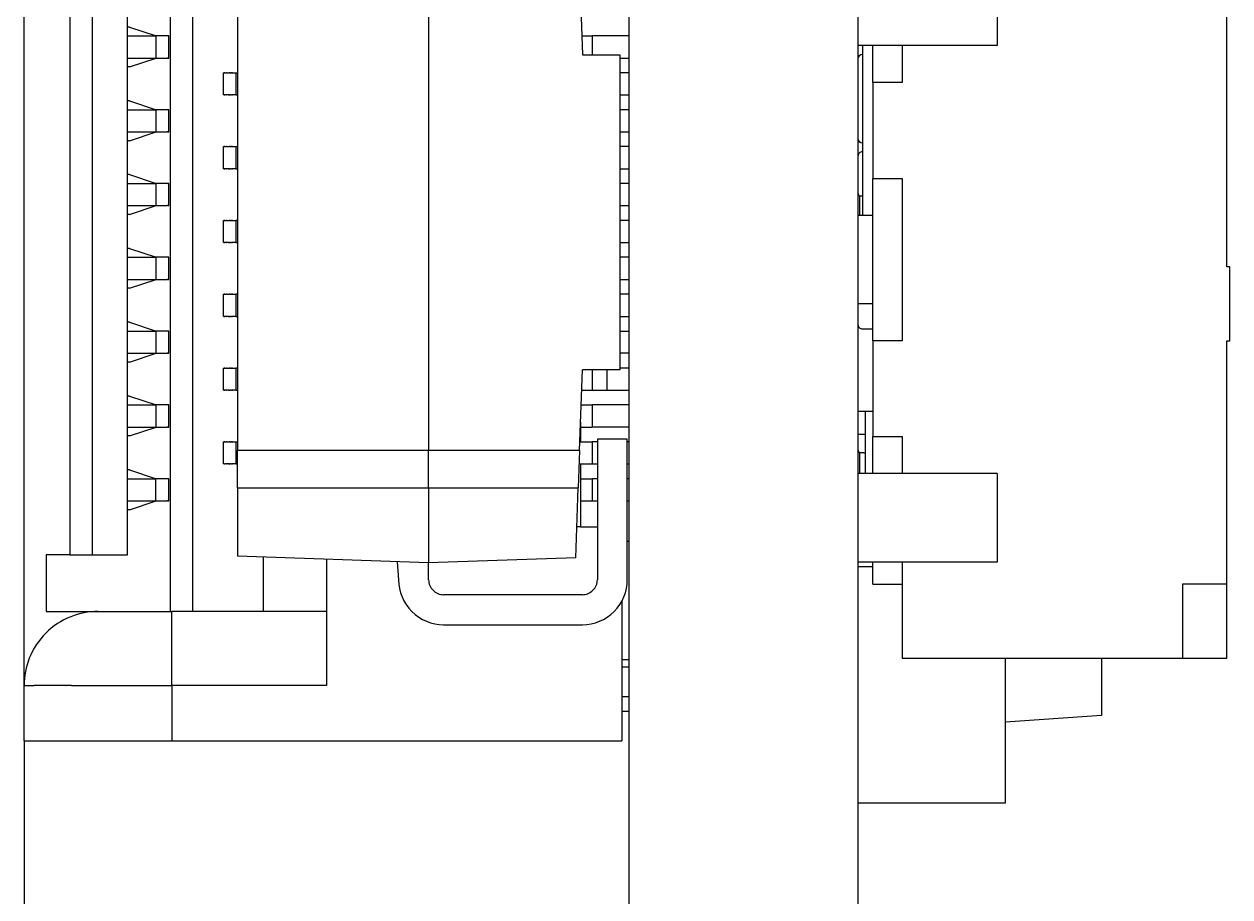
# Model space of a CAD drawing. Header units: millimetres. Extents: x -156 to 264, y -126 to 171.
# Drawn here: x -100.65 to -92.48, y 10.85 to 16.77 of the extents above; entities that cross this region are included whole.
import ezdxf

# ---------------------------------------------------------------- set-up
doc = ezdxf.new("R2010")
doc.units = ezdxf.units.MM
doc.header["$MEASUREMENT"] = 0
doc.layers.add('DIMENSION', color=7, linetype='Continuous', true_color=0xffffff)

msp = doc.modelspace()

# ---------------------------------------------------------------- linework, layer by layer
at = {"layer": 'DIMENSION'}
for points in [[(-95, 40.51), (-95, 5.11)], [(-96.55, 5.11), (-96.55, 29.4702)], [(-100.65, 12.285), (-100.65, 20.185)], [(-99.51, 19.685), (-99.51, 12.785)], [(-100.34, 19.455), (-100.34, 13.17)], [(-100.19, 19.455), (-100.19, 13.17)], [(-99.95, 13.17), (-99.95, 19.455)], [(-99.66, 19.455), (-99.66, 12.785)], [(-99.2044, 17.8197), (-99.2044, 13.8771)], [(-97.909, 17.8649), (-97.909, 13.8771)], [(-96.9121, 17.8301), (-96.8676, 16.5568)], [(-92.5, 15.12), (-92.5, 17.87)], [(-94.0564, 17.22), (-94.0564, 16.62)], [(-99.9355, 16.745), (-99.95, 16.745)], [(-99.95, 16.685), (-99.758, 16.685)], [(-99.9355, 16.745), (-99.7553, 16.685)], [(-99.758, 16.685), (-99.758, 16.535)], [(-99.6805, 16.685), (-99.758, 16.685)], [(-99.6805, 16.685), (-99.6802, 16.685)], [(-99.678, 16.685), (-99.6802, 16.685)], [(-99.678, 16.685), (-99.6778, 16.685)], [(-99.6773, 16.685), (-99.6778, 16.685)], [(-99.6773, 16.685), (-99.674, 16.685)], [(-99.6703, 16.685), (-99.674, 16.685)], [(-99.6703, 16.685), (-99.67, 16.685)], [(-99.67, 16.535), (-99.67, 16.685)], [(-96.8721, 16.685), (-96.8, 16.685)], [(-96.8, 16.685), (-96.8, 16.5568)], [(-96.5502, 16.685), (-96.8, 16.685)], [(-96.5502, 16.685), (-96.55, 16.685)], [(-94.8, 16.62), (-95, 16.62)], [(-94.97, 16.62), (-94.97, 15.47)], [(-94.9, 16.37), (-94.9, 16.62)], [(-94.25, 16.62), (-94.8, 16.62)], [(-94.7, 16.62), (-94.7, 16.37)], [(-94.0564, 16.62), (-94.25, 16.62)], [(-99.95, 16.535), (-99.758, 16.535)], [(-99.9355, 16.475), (-99.7553, 16.535)], [(-99.758, 16.535), (-99.6805, 16.535)], [(-99.6773, 16.535), (-99.6805, 16.535)], [(-99.6773, 16.535), (-99.6742, 16.535)], [(-99.674, 16.535), (-99.6742, 16.535)], [(-99.674, 16.535), (-99.6701, 16.535)], [(-96.8676, 16.5568), (-96.6136, 16.5568)], [(-96.6136, 16.5568), (-96.6136, 14.4232)], [(-96.6136, 16.535), (-96.5501, 16.535)], [(-94.9999, 16.53), (-94.9999, 15.99)], [(-99.9355, 16.475), (-99.95, 16.475)], [(-99.3, 16.285), (-99.3, 16.435)], [(-99.2995, 16.435), (-99.2999, 16.435)], [(-99.2995, 16.435), (-99.2994, 16.435)], [(-99.2991, 16.435), (-99.2994, 16.435)], [(-99.2991, 16.435), (-99.299, 16.435)], [(-99.2985, 16.435), (-99.299, 16.435)], [(-99.2985, 16.435), (-99.2967, 16.435)], [(-99.2956, 16.435), (-99.2967, 16.435)], [(-99.2956, 16.435), (-99.2929, 16.435)], [(-99.292, 16.435), (-99.2929, 16.435)], [(-99.292, 16.435), (-99.2914, 16.435)], [(-99.2905, 16.435), (-99.2914, 16.435)], [(-99.2905, 16.435), (-99.2896, 16.435)], [(-99.2889, 16.435), (-99.2896, 16.435)], [(-99.2889, 16.435), (-99.2877, 16.435)], [(-99.2871, 16.435), (-99.2877, 16.435)], [(-99.2871, 16.435), (-99.2857, 16.435)], [(-99.285, 16.435), (-99.2857, 16.435)], [(-99.285, 16.435), (-99.2831, 16.435)], [(-99.2826, 16.435), (-99.2831, 16.435)], [(-99.2826, 16.435), (-99.2809, 16.435)], [(-99.28, 16.435), (-99.2809, 16.435)], [(-99.28, 16.435), (-99.2786, 16.435)], [(-99.2772, 16.435), (-99.2786, 16.435)], [(-99.2772, 16.435), (-99.2761, 16.435)], [(-99.2743, 16.435), (-99.2761, 16.435)], [(-99.2743, 16.435), (-99.268, 16.435)], [(-99.2674, 16.435), (-99.268, 16.435)], [(-99.2674, 16.435), (-99.2646, 16.435)], [(-99.2643, 16.435), (-99.2646, 16.435)], [(-99.2643, 16.435), (-99.261, 16.435)], [(-99.2594, 16.435), (-99.261, 16.435)], [(-99.2594, 16.435), (-99.2577, 16.435)], [(-99.2562, 16.435), (-99.2577, 16.435)], [(-99.2562, 16.435), (-99.2542, 16.435)], [(-99.253, 16.435), (-99.2542, 16.435)], [(-99.253, 16.435), (-99.2507, 16.435)], [(-99.2497, 16.435), (-99.2507, 16.435)], [(-99.2497, 16.435), (-99.2463, 16.435)], [(-99.2456, 16.435), (-99.2463, 16.435)], [(-99.2456, 16.435), (-99.2428, 16.435)], [(-99.2415, 16.435), (-99.2428, 16.435)], [(-99.2415, 16.435), (-99.2393, 16.435)], [(-99.2373, 16.435), (-99.2393, 16.435)], [(-99.2373, 16.435), (-99.215, 16.435)], [(-99.215, 16.435), (-99.2044, 16.435)], [(-99.215, 16.435), (-99.215, 16.285)], [(-96.55, 16.435), (-96.6136, 16.435)], [(-94.9, 16.37), (-94.9, 15.72)], [(-94.7, 16.37), (-94.9, 16.37)], [(-99.2998, 16.285), (-99.3, 16.285)], [(-99.2999, 16.285), (-99.2991, 16.285)], [(-99.299, 16.285), (-99.2991, 16.285)], [(-99.299, 16.285), (-99.2985, 16.285)], [(-99.2968, 16.285), (-99.2985, 16.285)], [(-99.2968, 16.285), (-99.2947, 16.285)], [(-99.2929, 16.285), (-99.2947, 16.285)], [(-99.2929, 16.285), (-99.292, 16.285)], [(-99.2912, 16.285), (-99.292, 16.285)], [(-99.2912, 16.285), (-99.2905, 16.285)], [(-99.2893, 16.285), (-99.2905, 16.285)], [(-99.2893, 16.285), (-99.2889, 16.285)], [(-99.2872, 16.285), (-99.2889, 16.285)], [(-99.2872, 16.285), (-99.2871, 16.285)], [(-99.2851, 16.285), (-99.2871, 16.285)], [(-99.2851, 16.285), (-99.285, 16.285)], [(-99.2831, 16.285), (-99.285, 16.285)], [(-99.2831, 16.285), (-99.2826, 16.285)], [(-99.2809, 16.285), (-99.2826, 16.285)], [(-99.2809, 16.285), (-99.28, 16.285)], [(-99.2786, 16.285), (-99.28, 16.285)], [(-99.2786, 16.285), (-99.2772, 16.285)], [(-99.2646, 16.285), (-99.2772, 16.285)], [(-99.2646, 16.285), (-99.2624, 16.285)], [(-99.261, 16.285), (-99.2624, 16.285)], [(-99.261, 16.285), (-99.2594, 16.285)], [(-99.2574, 16.285), (-99.2594, 16.285)], [(-99.2574, 16.285), (-99.2562, 16.285)], [(-99.2536, 16.285), (-99.2562, 16.285)], [(-99.2536, 16.285), (-99.253, 16.285)], [(-99.2512, 16.285), (-99.253, 16.285)], [(-99.2512, 16.285), (-99.2475, 16.285)], [(-99.2463, 16.285), (-99.2475, 16.285)], [(-99.2463, 16.285), (-99.2456, 16.285)], [(-99.2428, 16.285), (-99.2456, 16.285)], [(-99.2428, 16.285), (-99.2415, 16.285)], [(-99.2393, 16.285), (-99.2415, 16.285)], [(-99.2393, 16.285), (-99.2373, 16.285)], [(-99.215, 16.285), (-99.2373, 16.285)], [(-99.215, 16.285), (-99.2044, 16.285)], [(-96.6136, 16.285), (-96.55, 16.285)], [(-99.9355, 16.245), (-99.95, 16.245)], [(-99.95, 16.185), (-99.758, 16.185)], [(-99.9355, 16.245), (-99.7553, 16.185)], [(-99.758, 16.185), (-99.758, 16.035)], [(-99.6805, 16.185), (-99.758, 16.185)], [(-99.6805, 16.185), (-99.6802, 16.185)], [(-99.678, 16.185), (-99.6802, 16.185)], [(-99.678, 16.185), (-99.6778, 16.185)], [(-99.6773, 16.185), (-99.6778, 16.185)], [(-99.6773, 16.185), (-99.674, 16.185)], [(-99.6703, 16.185), (-99.674, 16.185)], [(-99.6703, 16.185), (-99.67, 16.185)], [(-99.67, 16.035), (-99.67, 16.185)], [(-96.5502, 16.185), (-96.6136, 16.185)], [(-96.5502, 16.185), (-96.55, 16.185)], [(-99.95, 16.035), (-99.758, 16.035)], [(-99.9355, 15.975), (-99.7553, 16.035)], [(-99.758, 16.035), (-99.6805, 16.035)], [(-99.6773, 16.035), (-99.6805, 16.035)], [(-99.6773, 16.035), (-99.6742, 16.035)], [(-99.674, 16.035), (-99.6742, 16.035)], [(-99.674, 16.035), (-99.6701, 16.035)], [(-96.6136, 16.035), (-96.5501, 16.035)], [(-99.9355, 15.975), (-99.95, 15.975)], [(-99.3, 15.785), (-99.3, 15.935)], [(-99.2995, 15.935), (-99.2999, 15.935)], [(-99.2995, 15.935), (-99.2994, 15.935)], [(-99.2991, 15.935), (-99.2994, 15.935)], [(-99.2991, 15.935), (-99.299, 15.935)], [(-99.2985, 15.935), (-99.299, 15.935)], [(-99.2985, 15.935), (-99.2967, 15.935)], [(-99.2956, 15.935), (-99.2967, 15.935)], [(-99.2956, 15.935), (-99.2929, 15.935)], [(-99.292, 15.935), (-99.2929, 15.935)], [(-99.292, 15.935), (-99.2914, 15.935)], [(-99.2905, 15.935), (-99.2914, 15.935)], [(-99.2905, 15.935), (-99.2896, 15.935)], [(-99.2889, 15.935), (-99.2896, 15.935)], [(-99.2889, 15.935), (-99.2877, 15.935)], [(-99.2871, 15.935), (-99.2877, 15.935)], [(-99.2871, 15.935), (-99.2857, 15.935)], [(-99.285, 15.935), (-99.2857, 15.935)], [(-99.285, 15.935), (-99.2831, 15.935)], [(-99.2826, 15.935), (-99.2831, 15.935)], [(-99.2826, 15.935), (-99.2809, 15.935)], [(-99.28, 15.935), (-99.2809, 15.935)], [(-99.28, 15.935), (-99.2786, 15.935)], [(-99.2772, 15.935), (-99.2786, 15.935)], [(-99.2772, 15.935), (-99.2761, 15.935)], [(-99.2743, 15.935), (-99.2761, 15.935)], [(-99.2743, 15.935), (-99.268, 15.935)], [(-99.2674, 15.935), (-99.268, 15.935)], [(-99.2674, 15.935), (-99.2646, 15.935)], [(-99.2643, 15.935), (-99.2646, 15.935)], [(-99.2643, 15.935), (-99.261, 15.935)], [(-99.2594, 15.935), (-99.261, 15.935)], [(-99.2594, 15.935), (-99.2577, 15.935)], [(-99.2562, 15.935), (-99.2577, 15.935)], [(-99.2562, 15.935), (-99.2542, 15.935)], [(-99.253, 15.935), (-99.2542, 15.935)], [(-99.253, 15.935), (-99.2507, 15.935)], [(-99.2497, 15.935), (-99.2507, 15.935)], [(-99.2497, 15.935), (-99.2463, 15.935)], [(-99.2456, 15.935), (-99.2463, 15.935)], [(-99.2456, 15.935), (-99.2428, 15.935)], [(-99.2415, 15.935), (-99.2428, 15.935)], [(-99.2415, 15.935), (-99.2393, 15.935)], [(-99.2373, 15.935), (-99.2393, 15.935)], [(-99.2373, 15.935), (-99.215, 15.935)], [(-99.215, 15.935), (-99.2044, 15.935)], [(-99.215, 15.935), (-99.215, 15.785)], [(-96.55, 15.935), (-96.6136, 15.935)], [(-99.2998, 15.785), (-99.3, 15.785)], [(-99.2999, 15.785), (-99.2991, 15.785)], [(-99.299, 15.785), (-99.2991, 15.785)], [(-99.299, 15.785), (-99.2985, 15.785)], [(-99.2968, 15.785), (-99.2985, 15.785)], [(-99.2968, 15.785), (-99.2947, 15.785)], [(-99.2929, 15.785), (-99.2947, 15.785)], [(-99.2929, 15.785), (-99.292, 15.785)], [(-99.2912, 15.785), (-99.292, 15.785)], [(-99.2912, 15.785), (-99.2905, 15.785)], [(-99.2893, 15.785), (-99.2905, 15.785)], [(-99.2893, 15.785), (-99.2889, 15.785)], [(-99.2872, 15.785), (-99.2889, 15.785)], [(-99.2872, 15.785), (-99.2871, 15.785)], [(-99.2851, 15.785), (-99.2871, 15.785)], [(-99.2851, 15.785), (-99.285, 15.785)], [(-99.2831, 15.785), (-99.285, 15.785)], [(-99.2831, 15.785), (-99.2826, 15.785)], [(-99.2809, 15.785), (-99.2826, 15.785)], [(-99.2809, 15.785), (-99.28, 15.785)], [(-99.2786, 15.785), (-99.28, 15.785)], [(-99.2786, 15.785), (-99.2772, 15.785)], [(-99.2646, 15.785), (-99.2772, 15.785)], [(-99.2646, 15.785), (-99.2624, 15.785)], [(-99.261, 15.785), (-99.2624, 15.785)], [(-99.261, 15.785), (-99.2594, 15.785)], [(-99.2574, 15.785), (-99.2594, 15.785)], [(-99.2574, 15.785), (-99.2562, 15.785)], [(-99.2536, 15.785), (-99.2562, 15.785)], [(-99.2536, 15.785), (-99.253, 15.785)], [(-99.2512, 15.785), (-99.253, 15.785)], [(-99.2512, 15.785), (-99.2475, 15.785)], [(-99.2463, 15.785), (-99.2475, 15.785)], [(-99.2463, 15.785), (-99.2456, 15.785)], [(-99.2428, 15.785), (-99.2456, 15.785)], [(-99.2428, 15.785), (-99.2415, 15.785)], [(-99.2393, 15.785), (-99.2415, 15.785)], [(-99.2393, 15.785), (-99.2373, 15.785)], [(-99.215, 15.785), (-99.2373, 15.785)], [(-99.215, 15.785), (-99.2044, 15.785)], [(-96.6136, 15.785), (-96.55, 15.785)], [(-99.9355, 15.745), (-99.95, 15.745)], [(-99.9355, 15.745), (-99.7553, 15.685)], [(-94.9, 15.72), (-94.7, 15.72)], [(-94.9, 14.62), (-94.9, 15.72)], [(-94.7, 15.72), (-94.7, 14.62)], [(-99.95, 15.685), (-99.758, 15.685)], [(-99.758, 15.685), (-99.758, 15.535)], [(-99.6805, 15.685), (-99.758, 15.685)], [(-99.6805, 15.685), (-99.6802, 15.685)], [(-99.678, 15.685), (-99.6802, 15.685)], [(-99.678, 15.685), (-99.6778, 15.685)], [(-99.6773, 15.685), (-99.6778, 15.685)], [(-99.6773, 15.685), (-99.674, 15.685)], [(-99.6703, 15.685), (-99.674, 15.685)], [(-99.6703, 15.685), (-99.67, 15.685)], [(-99.67, 15.535), (-99.67, 15.685)], [(-96.5502, 15.685), (-96.6136, 15.685)], [(-96.5502, 15.685), (-96.55, 15.685)], [(-99.95, 15.535), (-99.758, 15.535)], [(-99.9355, 15.475), (-99.7553, 15.535)], [(-99.758, 15.535), (-99.6805, 15.535)], [(-99.6773, 15.535), (-99.6805, 15.535)], [(-99.6773, 15.535), (-99.6742, 15.535)], [(-99.674, 15.535), (-99.6742, 15.535)], [(-99.674, 15.535), (-99.6701, 15.535)], [(-96.6136, 15.535), (-96.5501, 15.535)], [(-94.9868, 15.6), (-94.99, 15.6)], [(-94.99, 15.6), (-94.99, 15.47)], [(-94.97, 15.6), (-94.9868, 15.6)], [(-99.9355, 15.475), (-99.95, 15.475)], [(-95, 15.47), (-94.9, 15.47)], [(-99.3, 15.285), (-99.3, 15.435)], [(-99.2995, 15.435), (-99.2999, 15.435)], [(-99.2995, 15.435), (-99.2994, 15.435)], [(-99.2991, 15.435), (-99.2994, 15.435)], [(-99.2991, 15.435), (-99.299, 15.435)], [(-99.2985, 15.435), (-99.299, 15.435)], [(-99.2985, 15.435), (-99.2967, 15.435)], [(-99.2956, 15.435), (-99.2967, 15.435)], [(-99.2956, 15.435), (-99.2929, 15.435)], [(-99.292, 15.435), (-99.2929, 15.435)], [(-99.292, 15.435), (-99.2914, 15.435)], [(-99.2905, 15.435), (-99.2914, 15.435)], [(-99.2905, 15.435), (-99.2896, 15.435)], [(-99.2889, 15.435), (-99.2896, 15.435)], [(-99.2889, 15.435), (-99.2877, 15.435)], [(-99.2871, 15.435), (-99.2877, 15.435)], [(-99.2871, 15.435), (-99.2857, 15.435)], [(-99.285, 15.435), (-99.2857, 15.435)], [(-99.285, 15.435), (-99.2831, 15.435)], [(-99.2826, 15.435), (-99.2831, 15.435)], [(-99.2826, 15.435), (-99.2809, 15.435)], [(-99.28, 15.435), (-99.2809, 15.435)], [(-99.28, 15.435), (-99.2786, 15.435)], [(-99.2772, 15.435), (-99.2786, 15.435)], [(-99.2772, 15.435), (-99.2761, 15.435)], [(-99.2743, 15.435), (-99.2761, 15.435)], [(-99.2743, 15.435), (-99.268, 15.435)], [(-99.2674, 15.435), (-99.268, 15.435)], [(-99.2674, 15.435), (-99.2646, 15.435)], [(-99.2643, 15.435), (-99.2646, 15.435)], [(-99.2643, 15.435), (-99.261, 15.435)], [(-99.2594, 15.435), (-99.261, 15.435)], [(-99.2594, 15.435), (-99.2577, 15.435)], [(-99.2562, 15.435), (-99.2577, 15.435)], [(-99.2562, 15.435), (-99.2542, 15.435)], [(-99.253, 15.435), (-99.2542, 15.435)], [(-99.253, 15.435), (-99.2507, 15.435)], [(-99.2497, 15.435), (-99.2507, 15.435)], [(-99.2497, 15.435), (-99.2463, 15.435)], [(-99.2456, 15.435), (-99.2463, 15.435)], [(-99.2456, 15.435), (-99.2428, 15.435)], [(-99.2415, 15.435), (-99.2428, 15.435)], [(-99.2415, 15.435), (-99.2393, 15.435)], [(-99.2373, 15.435), (-99.2393, 15.435)], [(-99.2373, 15.435), (-99.215, 15.435)], [(-99.2044, 15.435), (-99.215, 15.435)], [(-99.215, 15.435), (-99.215, 15.285)], [(-96.55, 15.435), (-96.6136, 15.435)], [(-99.2998, 15.285), (-99.3, 15.285)], [(-99.2999, 15.285), (-99.2991, 15.285)], [(-99.299, 15.285), (-99.2991, 15.285)], [(-99.299, 15.285), (-99.2985, 15.285)], [(-99.2968, 15.285), (-99.2985, 15.285)], [(-99.2968, 15.285), (-99.2947, 15.285)], [(-99.2929, 15.285), (-99.2947, 15.285)], [(-99.2929, 15.285), (-99.292, 15.285)], [(-99.2912, 15.285), (-99.292, 15.285)], [(-99.2912, 15.285), (-99.2905, 15.285)], [(-99.2893, 15.285), (-99.2905, 15.285)], [(-99.2893, 15.285), (-99.2889, 15.285)], [(-99.2872, 15.285), (-99.2889, 15.285)], [(-99.2872, 15.285), (-99.2871, 15.285)], [(-99.2851, 15.285), (-99.2871, 15.285)], [(-99.2851, 15.285), (-99.285, 15.285)], [(-99.2831, 15.285), (-99.285, 15.285)], [(-99.2831, 15.285), (-99.2826, 15.285)], [(-99.2809, 15.285), (-99.2826, 15.285)], [(-99.2809, 15.285), (-99.28, 15.285)], [(-99.2786, 15.285), (-99.28, 15.285)], [(-99.2786, 15.285), (-99.2772, 15.285)], [(-99.2646, 15.285), (-99.2772, 15.285)], [(-99.2646, 15.285), (-99.2624, 15.285)], [(-99.261, 15.285), (-99.2624, 15.285)], [(-99.261, 15.285), (-99.2594, 15.285)], [(-99.2574, 15.285), (-99.2594, 15.285)], [(-99.2574, 15.285), (-99.2562, 15.285)], [(-99.2536, 15.285), (-99.2562, 15.285)], [(-99.2536, 15.285), (-99.253, 15.285)], [(-99.2512, 15.285), (-99.253, 15.285)], [(-99.2512, 15.285), (-99.2475, 15.285)], [(-99.2463, 15.285), (-99.2475, 15.285)], [(-99.2463, 15.285), (-99.2456, 15.285)], [(-99.2428, 15.285), (-99.2456, 15.285)], [(-99.2428, 15.285), (-99.2415, 15.285)], [(-99.2393, 15.285), (-99.2415, 15.285)], [(-99.2393, 15.285), (-99.2373, 15.285)], [(-99.215, 15.285), (-99.2373, 15.285)], [(-99.215, 15.285), (-99.2044, 15.285)], [(-96.6136, 15.285), (-96.55, 15.285)], [(-99.9355, 15.245), (-99.95, 15.245)], [(-99.9355, 15.245), (-99.7553, 15.185)], [(-99.95, 15.185), (-99.758, 15.185)], [(-99.758, 15.185), (-99.758, 15.035)], [(-99.6805, 15.185), (-99.758, 15.185)], [(-99.6805, 15.185), (-99.6802, 15.185)], [(-99.678, 15.185), (-99.6802, 15.185)], [(-99.678, 15.185), (-99.6778, 15.185)], [(-99.6773, 15.185), (-99.6778, 15.185)], [(-99.6773, 15.185), (-99.674, 15.185)], [(-99.6703, 15.185), (-99.674, 15.185)], [(-99.6703, 15.185), (-99.67, 15.185)], [(-99.67, 15.035), (-99.67, 15.185)], [(-96.5502, 15.185), (-96.6136, 15.185)], [(-96.5502, 15.185), (-96.55, 15.185)], [(-92.48, 15.12), (-92.5, 15.12)], [(-92.48, 14.62), (-92.48, 15.12)], [(-99.95, 15.035), (-99.758, 15.035)], [(-99.9355, 14.975), (-99.7553, 15.035)], [(-99.758, 15.035), (-99.6805, 15.035)], [(-99.6773, 15.035), (-99.6805, 15.035)], [(-99.6773, 15.035), (-99.6742, 15.035)], [(-99.674, 15.035), (-99.6742, 15.035)], [(-99.674, 15.035), (-99.6701, 15.035)], [(-96.6136, 15.035), (-96.5501, 15.035)], [(-99.9355, 14.975), (-99.95, 14.975)], [(-99.3, 14.785), (-99.3, 14.935)], [(-99.2995, 14.935), (-99.2999, 14.935)], [(-99.2995, 14.935), (-99.2994, 14.935)], [(-99.2991, 14.935), (-99.2994, 14.935)], [(-99.2991, 14.935), (-99.299, 14.935)], [(-99.2985, 14.935), (-99.299, 14.935)], [(-99.2985, 14.935), (-99.2967, 14.935)], [(-99.2956, 14.935), (-99.2967, 14.935)], [(-99.2956, 14.935), (-99.2929, 14.935)], [(-99.292, 14.935), (-99.2929, 14.935)], [(-99.292, 14.935), (-99.2914, 14.935)], [(-99.2905, 14.935), (-99.2914, 14.935)], [(-99.2905, 14.935), (-99.2896, 14.935)], [(-99.2889, 14.935), (-99.2896, 14.935)], [(-99.2889, 14.935), (-99.2877, 14.935)], [(-99.2871, 14.935), (-99.2877, 14.935)], [(-99.2871, 14.935), (-99.2857, 14.935)], [(-99.285, 14.935), (-99.2857, 14.935)], [(-99.285, 14.935), (-99.2831, 14.935)], [(-99.2826, 14.935), (-99.2831, 14.935)], [(-99.2826, 14.935), (-99.2809, 14.935)], [(-99.28, 14.935), (-99.2809, 14.935)], [(-99.28, 14.935), (-99.2786, 14.935)], [(-99.2772, 14.935), (-99.2786, 14.935)], [(-99.2772, 14.935), (-99.2761, 14.935)], [(-99.2743, 14.935), (-99.2761, 14.935)], [(-99.2743, 14.935), (-99.268, 14.935)], [(-99.2674, 14.935), (-99.268, 14.935)], [(-99.2674, 14.935), (-99.2646, 14.935)], [(-99.2643, 14.935), (-99.2646, 14.935)], [(-99.2643, 14.935), (-99.261, 14.935)], [(-99.2594, 14.935), (-99.261, 14.935)], [(-99.2594, 14.935), (-99.2577, 14.935)], [(-99.2562, 14.935), (-99.2577, 14.935)], [(-99.2562, 14.935), (-99.2542, 14.935)], [(-99.253, 14.935), (-99.2542, 14.935)], [(-99.253, 14.935), (-99.2507, 14.935)], [(-99.2497, 14.935), (-99.2507, 14.935)], [(-99.2497, 14.935), (-99.2463, 14.935)], [(-99.2456, 14.935), (-99.2463, 14.935)], [(-99.2456, 14.935), (-99.2428, 14.935)], [(-99.2415, 14.935), (-99.2428, 14.935)], [(-99.2415, 14.935), (-99.2393, 14.935)], [(-99.2373, 14.935), (-99.2393, 14.935)], [(-99.2373, 14.935), (-99.215, 14.935)], [(-99.2044, 14.935), (-99.215, 14.935)], [(-99.215, 14.935), (-99.215, 14.785)], [(-96.55, 14.935), (-96.6136, 14.935)], [(-94.9, 14.87), (-95, 14.87)], [(-99.9355, 14.745), (-99.95, 14.745)], [(-99.9355, 14.745), (-99.7553, 14.685)], [(-99.2998, 14.785), (-99.3, 14.785)], [(-99.2999, 14.785), (-99.2991, 14.785)], [(-99.299, 14.785), (-99.2991, 14.785)], [(-99.299, 14.785), (-99.2985, 14.785)], [(-99.2968, 14.785), (-99.2985, 14.785)], [(-99.2968, 14.785), (-99.2947, 14.785)], [(-99.2929, 14.785), (-99.2947, 14.785)], [(-99.2929, 14.785), (-99.292, 14.785)], [(-99.2912, 14.785), (-99.292, 14.785)], [(-99.2912, 14.785), (-99.2905, 14.785)], [(-99.2893, 14.785), (-99.2905, 14.785)], [(-99.2893, 14.785), (-99.2889, 14.785)], [(-99.2872, 14.785), (-99.2889, 14.785)], [(-99.2872, 14.785), (-99.2871, 14.785)], [(-99.2851, 14.785), (-99.2871, 14.785)], [(-99.2851, 14.785), (-99.285, 14.785)], [(-99.2831, 14.785), (-99.285, 14.785)], [(-99.2831, 14.785), (-99.2826, 14.785)], [(-99.2809, 14.785), (-99.2826, 14.785)], [(-99.2809, 14.785), (-99.28, 14.785)], [(-99.2786, 14.785), (-99.28, 14.785)], [(-99.2786, 14.785), (-99.2772, 14.785)], [(-99.2646, 14.785), (-99.2772, 14.785)], [(-99.2646, 14.785), (-99.2624, 14.785)], [(-99.261, 14.785), (-99.2624, 14.785)], [(-99.261, 14.785), (-99.2594, 14.785)], [(-99.2574, 14.785), (-99.2594, 14.785)], [(-99.2574, 14.785), (-99.2562, 14.785)], [(-99.2536, 14.785), (-99.2562, 14.785)], [(-99.2536, 14.785), (-99.253, 14.785)], [(-99.2512, 14.785), (-99.253, 14.785)], [(-99.2512, 14.785), (-99.2475, 14.785)], [(-99.2463, 14.785), (-99.2475, 14.785)], [(-99.2463, 14.785), (-99.2456, 14.785)], [(-99.2428, 14.785), (-99.2456, 14.785)], [(-99.2428, 14.785), (-99.2415, 14.785)], [(-99.2393, 14.785), (-99.2415, 14.785)], [(-99.2393, 14.785), (-99.2373, 14.785)], [(-99.215, 14.785), (-99.2373, 14.785)], [(-99.215, 14.785), (-99.2044, 14.785)], [(-96.6136, 14.785), (-96.55, 14.785)], [(-99.95, 14.685), (-99.758, 14.685)], [(-99.758, 14.685), (-99.758, 14.535)], [(-99.6805, 14.685), (-99.758, 14.685)], [(-99.6805, 14.685), (-99.6802, 14.685)], [(-99.678, 14.685), (-99.6802, 14.685)], [(-99.678, 14.685), (-99.6778, 14.685)], [(-99.6773, 14.685), (-99.6778, 14.685)], [(-99.6773, 14.685), (-99.674, 14.685)], [(-99.6703, 14.685), (-99.674, 14.685)], [(-99.6703, 14.685), (-99.67, 14.685)], [(-99.67, 14.535), (-99.67, 14.685)], [(-96.6136, 14.685), (-96.55, 14.685)], [(-94.97, 14.7), (-94.9, 14.7)], [(-94.9, 14.62), (-94.9, 13.97)], [(-94.7, 14.62), (-94.9, 14.62)], [(-92.5, 14.62), (-92.48, 14.62)], [(-92.5, 12.97), (-92.5, 14.62)], [(-99.95, 14.535), (-99.758, 14.535)], [(-99.9355, 14.475), (-99.95, 14.475)], [(-99.9355, 14.475), (-99.7553, 14.535)], [(-99.758, 14.535), (-99.6805, 14.535)], [(-99.6773, 14.535), (-99.6805, 14.535)], [(-99.6773, 14.535), (-99.6742, 14.535)], [(-99.674, 14.535), (-99.6742, 14.535)], [(-99.674, 14.535), (-99.6701, 14.535)], [(-96.5502, 14.535), (-96.6136, 14.535)], [(-96.5502, 14.535), (-96.55, 14.535)], [(-99.3, 14.285), (-99.3, 14.435)], [(-99.2995, 14.435), (-99.2999, 14.435)], [(-99.2995, 14.435), (-99.2994, 14.435)], [(-99.2991, 14.435), (-99.2994, 14.435)], [(-99.2991, 14.435), (-99.299, 14.435)], [(-99.2985, 14.435), (-99.299, 14.435)], [(-99.2985, 14.435), (-99.2967, 14.435)], [(-99.2956, 14.435), (-99.2967, 14.435)], [(-99.2956, 14.435), (-99.2929, 14.435)], [(-99.292, 14.435), (-99.2929, 14.435)], [(-99.292, 14.435), (-99.2914, 14.435)], [(-99.2905, 14.435), (-99.2914, 14.435)], [(-99.2905, 14.435), (-99.2896, 14.435)], [(-99.2889, 14.435), (-99.2896, 14.435)], [(-99.2889, 14.435), (-99.2877, 14.435)], [(-99.2871, 14.435), (-99.2877, 14.435)], [(-99.2871, 14.435), (-99.2857, 14.435)], [(-99.285, 14.435), (-99.2857, 14.435)], [(-99.285, 14.435), (-99.2831, 14.435)], [(-99.2826, 14.435), (-99.2831, 14.435)], [(-99.2826, 14.435), (-99.2809, 14.435)], [(-99.28, 14.435), (-99.2809, 14.435)], [(-99.28, 14.435), (-99.2786, 14.435)], [(-99.2772, 14.435), (-99.2786, 14.435)], [(-99.2772, 14.435), (-99.2761, 14.435)], [(-99.2743, 14.435), (-99.2761, 14.435)], [(-99.2743, 14.435), (-99.268, 14.435)], [(-99.2674, 14.435), (-99.268, 14.435)], [(-99.2674, 14.435), (-99.2646, 14.435)], [(-99.2643, 14.435), (-99.2646, 14.435)], [(-99.2643, 14.435), (-99.261, 14.435)], [(-99.2594, 14.435), (-99.261, 14.435)], [(-99.2594, 14.435), (-99.2577, 14.435)], [(-99.2562, 14.435), (-99.2577, 14.435)], [(-99.2562, 14.435), (-99.2542, 14.435)], [(-99.253, 14.435), (-99.2542, 14.435)], [(-99.253, 14.435), (-99.2507, 14.435)], [(-99.2497, 14.435), (-99.2507, 14.435)], [(-99.2497, 14.435), (-99.2463, 14.435)], [(-99.2456, 14.435), (-99.2463, 14.435)], [(-99.2456, 14.435), (-99.2428, 14.435)], [(-99.2415, 14.435), (-99.2428, 14.435)], [(-99.2415, 14.435), (-99.2393, 14.435)], [(-99.2373, 14.435), (-99.2393, 14.435)], [(-99.2373, 14.435), (-99.215, 14.435)], [(-99.2044, 14.435), (-99.215, 14.435)], [(-99.215, 14.435), (-99.215, 14.285)], [(-96.8867, 13.8771), (-96.8676, 14.4232)], [(-96.6136, 14.4232), (-96.8676, 14.4232)], [(-96.8, 14.4232), (-96.8, 14.285)], [(-96.7, 14.285), (-96.7, 14.4232)], [(-96.55, 14.435), (-96.6136, 14.435)], [(-99.9355, 14.245), (-99.95, 14.245)], [(-99.9355, 14.245), (-99.7553, 14.185)], [(-99.2998, 14.285), (-99.3, 14.285)], [(-99.2999, 14.285), (-99.2991, 14.285)], [(-99.299, 14.285), (-99.2991, 14.285)], [(-99.299, 14.285), (-99.2985, 14.285)], [(-99.2968, 14.285), (-99.2985, 14.285)], [(-99.2968, 14.285), (-99.2947, 14.285)], [(-99.2929, 14.285), (-99.2947, 14.285)], [(-99.2929, 14.285), (-99.292, 14.285)], [(-99.2912, 14.285), (-99.292, 14.285)], [(-99.2912, 14.285), (-99.2905, 14.285)], [(-99.2893, 14.285), (-99.2905, 14.285)], [(-99.2893, 14.285), (-99.2889, 14.285)], [(-99.2872, 14.285), (-99.2889, 14.285)], [(-99.2872, 14.285), (-99.2871, 14.285)], [(-99.2851, 14.285), (-99.2871, 14.285)], [(-99.2851, 14.285), (-99.285, 14.285)], [(-99.2831, 14.285), (-99.285, 14.285)], [(-99.2831, 14.285), (-99.2826, 14.285)], [(-99.2809, 14.285), (-99.2826, 14.285)], [(-99.2809, 14.285), (-99.28, 14.285)], [(-99.2786, 14.285), (-99.28, 14.285)], [(-99.2786, 14.285), (-99.2772, 14.285)], [(-99.2646, 14.285), (-99.2772, 14.285)], [(-99.2646, 14.285), (-99.2624, 14.285)], [(-99.261, 14.285), (-99.2624, 14.285)], [(-99.261, 14.285), (-99.2594, 14.285)], [(-99.2574, 14.285), (-99.2594, 14.285)], [(-99.2574, 14.285), (-99.2562, 14.285)], [(-99.2536, 14.285), (-99.2562, 14.285)], [(-99.2536, 14.285), (-99.253, 14.285)], [(-99.2512, 14.285), (-99.253, 14.285)], [(-99.2512, 14.285), (-99.2475, 14.285)], [(-99.2463, 14.285), (-99.2475, 14.285)], [(-99.2463, 14.285), (-99.2456, 14.285)], [(-99.2428, 14.285), (-99.2456, 14.285)], [(-99.2428, 14.285), (-99.2415, 14.285)], [(-99.2393, 14.285), (-99.2415, 14.285)], [(-99.2393, 14.285), (-99.2373, 14.285)], [(-99.215, 14.285), (-99.2373, 14.285)], [(-99.215, 14.285), (-99.2044, 14.285)], [(-96.8724, 14.285), (-96.8, 14.285)], [(-96.8, 14.285), (-96.7004, 14.285)], [(-96.7, 14.285), (-96.7004, 14.285)], [(-96.7, 14.285), (-96.55, 14.285)], [(-99.95, 14.185), (-99.758, 14.185)], [(-99.758, 14.185), (-99.758, 14.035)], [(-99.6805, 14.185), (-99.758, 14.185)], [(-99.6805, 14.185), (-99.6802, 14.185)], [(-99.678, 14.185), (-99.6802, 14.185)], [(-99.678, 14.185), (-99.6778, 14.185)], [(-99.6773, 14.185), (-99.6778, 14.185)], [(-99.6773, 14.185), (-99.674, 14.185)], [(-99.6703, 14.185), (-99.674, 14.185)], [(-99.6703, 14.185), (-99.67, 14.185)], [(-99.67, 14.035), (-99.67, 14.185)], [(-96.8759, 14.185), (-96.8, 14.185)], [(-96.8, 14.185), (-96.8, 14.035)], [(-96.5502, 14.185), (-96.8, 14.185)], [(-96.5502, 14.185), (-96.55, 14.185)], [(-94.9, 14.14), (-95, 14.14)], [(-94.95, 13.985), (-94.95, 14.14)], [(-96.88, 14.0681), (-96.88, 13.935)], [(-99.95, 14.035), (-99.758, 14.035)], [(-99.9355, 13.975), (-99.95, 13.975)], [(-99.9355, 13.975), (-99.7553, 14.035)], [(-99.758, 14.035), (-99.6805, 14.035)], [(-99.6773, 14.035), (-99.6805, 14.035)], [(-99.6773, 14.035), (-99.6742, 14.035)], [(-99.674, 14.035), (-99.6742, 14.035)], [(-99.674, 14.035), (-99.6701, 14.035)], [(-96.88, 14.035), (-96.8, 14.035)], [(-96.5502, 14.035), (-96.8, 14.035)], [(-96.5502, 14.035), (-96.55, 14.035)], [(-94.95, 13.985), (-95, 13.985)], [(-94.95, 13.72), (-94.95, 13.985)], [(-99.3, 13.785), (-99.3, 13.935)], [(-99.2995, 13.935), (-99.2999, 13.935)], [(-99.2995, 13.935), (-99.2994, 13.935)], [(-99.2991, 13.935), (-99.2994, 13.935)], [(-99.2991, 13.935), (-99.299, 13.935)], [(-99.2985, 13.935), (-99.299, 13.935)], [(-99.2985, 13.935), (-99.2967, 13.935)], [(-99.2956, 13.935), (-99.2967, 13.935)], [(-99.2956, 13.935), (-99.2929, 13.935)], [(-99.292, 13.935), (-99.2929, 13.935)], [(-99.292, 13.935), (-99.2914, 13.935)], [(-99.2905, 13.935), (-99.2914, 13.935)], [(-99.2905, 13.935), (-99.2896, 13.935)], [(-99.2889, 13.935), (-99.2896, 13.935)], [(-99.2889, 13.935), (-99.2877, 13.935)], [(-99.2871, 13.935), (-99.2877, 13.935)], [(-99.2871, 13.935), (-99.2857, 13.935)], [(-99.285, 13.935), (-99.2857, 13.935)], [(-99.285, 13.935), (-99.2831, 13.935)], [(-99.2826, 13.935), (-99.2831, 13.935)], [(-99.2826, 13.935), (-99.2809, 13.935)], [(-99.28, 13.935), (-99.2809, 13.935)], [(-99.28, 13.935), (-99.2786, 13.935)], [(-99.2772, 13.935), (-99.2786, 13.935)], [(-99.2772, 13.935), (-99.2761, 13.935)], [(-99.2743, 13.935), (-99.2761, 13.935)], [(-99.2743, 13.935), (-99.268, 13.935)], [(-99.2674, 13.935), (-99.268, 13.935)], [(-99.2674, 13.935), (-99.2646, 13.935)], [(-99.2643, 13.935), (-99.2646, 13.935)], [(-99.2643, 13.935), (-99.261, 13.935)], [(-99.2594, 13.935), (-99.261, 13.935)], [(-99.2594, 13.935), (-99.2577, 13.935)], [(-99.2562, 13.935), (-99.2577, 13.935)], [(-99.2562, 13.935), (-99.2542, 13.935)], [(-99.253, 13.935), (-99.2542, 13.935)], [(-99.253, 13.935), (-99.2507, 13.935)], [(-99.2497, 13.935), (-99.2507, 13.935)], [(-99.2497, 13.935), (-99.2463, 13.935)], [(-99.2456, 13.935), (-99.2463, 13.935)], [(-99.2456, 13.935), (-99.2428, 13.935)], [(-99.2415, 13.935), (-99.2428, 13.935)], [(-99.2415, 13.935), (-99.2393, 13.935)], [(-99.2373, 13.935), (-99.2393, 13.935)], [(-99.2373, 13.935), (-99.215, 13.935)], [(-99.215, 13.935), (-99.2044, 13.935)], [(-99.215, 13.935), (-99.215, 13.785)], [(-96.8846, 13.935), (-96.8, 13.935)], [(-96.8, 13.935), (-96.8, 13.785)], [(-96.766, 13.935), (-96.8, 13.935)], [(-96.766, 13.9533), (-96.766, 13.0008)], [(-96.5628, 13.9533), (-96.766, 13.9533)], [(-96.5628, 13.0008), (-96.5628, 13.9533)], [(-96.55, 13.935), (-96.5628, 13.935)], [(-94.9, 13.97), (-94.7, 13.97)], [(-94.9, 13.72), (-94.9, 13.97)], [(-94.7, 13.97), (-94.7, 13.72)], [(-97.909, 13.8771), (-99.2044, 13.8771)], [(-99.2044, 13.6231), (-99.2044, 13.8771)], [(-96.8867, 13.8771), (-97.909, 13.8771)], [(-97.909, 13.6231), (-97.909, 13.8771)], [(-96.8867, 13.8771), (-96.8955, 13.6231)], [(-94.9868, 13.86), (-94.99, 13.86)], [(-94.99, 13.86), (-94.99, 13.72)], [(-94.96, 13.86), (-94.9868, 13.86)], [(-94.96, 13.86), (-94.95, 13.86)], [(-99.9355, 13.745), (-99.95, 13.745)], [(-99.9355, 13.745), (-99.7553, 13.685)], [(-99.2997, 13.785), (-99.3, 13.785)], [(-99.2997, 13.785), (-99.2995, 13.785)], [(-99.2994, 13.785), (-99.2995, 13.785)], [(-99.2994, 13.785), (-99.2991, 13.785)], [(-99.299, 13.785), (-99.2991, 13.785)], [(-99.299, 13.785), (-99.2986, 13.785)], [(-99.2967, 13.785), (-99.2986, 13.785)], [(-99.2967, 13.785), (-99.2946, 13.785)], [(-99.2934, 13.785), (-99.2946, 13.785)], [(-99.2934, 13.785), (-99.2905, 13.785)], [(-99.2896, 13.785), (-99.2905, 13.785)], [(-99.2896, 13.785), (-99.2889, 13.785)], [(-99.2877, 13.785), (-99.2889, 13.785)], [(-99.2877, 13.785), (-99.2871, 13.785)], [(-99.2857, 13.785), (-99.2871, 13.785)], [(-99.2857, 13.785), (-99.285, 13.785)], [(-99.2831, 13.785), (-99.285, 13.785)], [(-99.2831, 13.785), (-99.2826, 13.785)], [(-99.2809, 13.785), (-99.2826, 13.785)], [(-99.2809, 13.785), (-99.28, 13.785)], [(-99.2787, 13.785), (-99.28, 13.785)], [(-99.2787, 13.785), (-99.2772, 13.785)], [(-99.2761, 13.785), (-99.2772, 13.785)], [(-99.2761, 13.785), (-99.2743, 13.785)], [(-99.268, 13.785), (-99.2743, 13.785)], [(-99.268, 13.785), (-99.2674, 13.785)], [(-99.2646, 13.785), (-99.2674, 13.785)], [(-99.2646, 13.785), (-99.2624, 13.785)], [(-99.2617, 13.785), (-99.2624, 13.785)], [(-99.2617, 13.785), (-99.2594, 13.785)], [(-99.2577, 13.785), (-99.2594, 13.785)], [(-99.2577, 13.785), (-99.2562, 13.785)], [(-99.2542, 13.785), (-99.2562, 13.785)], [(-99.2542, 13.785), (-99.253, 13.785)], [(-99.2507, 13.785), (-99.253, 13.785)], [(-99.2507, 13.785), (-99.2475, 13.785)], [(-99.2463, 13.785), (-99.2475, 13.785)], [(-99.2463, 13.785), (-99.2456, 13.785)], [(-99.2428, 13.785), (-99.2456, 13.785)], [(-99.2428, 13.785), (-99.2415, 13.785)], [(-99.2393, 13.785), (-99.2415, 13.785)], [(-99.2393, 13.785), (-99.2373, 13.785)], [(-99.215, 13.785), (-99.2373, 13.785)], [(-99.215, 13.785), (-99.2044, 13.785)], [(-96.8899, 13.785), (-96.8, 13.785)], [(-96.88, 13.785), (-96.88, 13.36)], [(-96.8, 13.785), (-96.766, 13.785)], [(-96.5628, 13.785), (-96.55, 13.785)], [(-99.95, 13.685), (-99.758, 13.685)], [(-99.6805, 13.685), (-99.758, 13.685)], [(-99.758, 13.535), (-99.758, 13.685)], [(-99.6805, 13.685), (-99.6802, 13.685)], [(-99.678, 13.685), (-99.6802, 13.685)], [(-99.678, 13.685), (-99.6778, 13.685)], [(-99.6742, 13.685), (-99.6778, 13.685)], [(-99.6742, 13.685), (-99.674, 13.685)], [(-99.6728, 13.685), (-99.674, 13.685)], [(-99.6728, 13.685), (-99.6725, 13.685)], [(-99.6703, 13.685), (-99.6725, 13.685)], [(-99.6703, 13.685), (-99.67, 13.685)], [(-99.67, 13.535), (-99.67, 13.685)], [(-96.88, 13.685), (-96.8, 13.685)], [(-96.8, 13.685), (-96.8, 13.535)], [(-96.766, 13.685), (-96.8, 13.685)], [(-96.5502, 13.685), (-96.5628, 13.685)], [(-96.5502, 13.685), (-96.55, 13.685)], [(-94.8, 13.72), (-95, 13.72)], [(-94.25, 13.72), (-94.8, 13.72)], [(-94.0564, 13.72), (-94.25, 13.72)], [(-94.0564, 13.72), (-94.0564, 13.12)], [(-99.2044, 13.6231), (-99.2044, 13.1603)], [(-99.2044, 13.6231), (-97.909, 13.6231)], [(-97.909, 13.6231), (-97.909, 13.1151)], [(-97.909, 13.6231), (-96.8955, 13.6231)], [(-96.9121, 13.1499), (-96.8955, 13.6231)], [(-99.95, 13.535), (-99.758, 13.535)], [(-99.9355, 13.475), (-99.7553, 13.535)], [(-99.758, 13.535), (-99.6805, 13.535)], [(-99.6773, 13.535), (-99.6805, 13.535)], [(-99.6773, 13.535), (-99.6742, 13.535)], [(-99.674, 13.535), (-99.6742, 13.535)], [(-99.674, 13.535), (-99.6701, 13.535)], [(-96.88, 13.535), (-96.8, 13.535)], [(-96.8, 13.535), (-96.766, 13.535)], [(-96.5628, 13.535), (-96.55, 13.535)], [(-99.9355, 13.475), (-99.95, 13.475)], [(-96.88, 13.36), (-96.9047, 13.36)], [(-96.88, 13.36), (-96.766, 13.36)], [(-96.55, 13.26), (-96.5628, 13.26)], [(-100.34, 13.17), (-100.5, 13.17)], [(-100.5, 13.17), (-100.5, 12.785)], [(-100.34, 13.17), (-100.19, 13.17)], [(-100.19, 13.17), (-99.95, 13.17)], [(-97.909, 13.1151), (-99.2044, 13.1603)], [(-99.03, 13.1542), (-99.03, 12.785)], [(-98.6, 13.1392), (-98.6, 12.285)], [(-98.1219, 13.1225), (-98.1122, 13.0008)], [(-96.9121, 13.1499), (-97.909, 13.1151)], [(-97.909, 13.0008), (-97.909, 13.1151)], [(-94.8, 13.12), (-95, 13.12)], [(-95, 13.09), (-94.9, 13.09)], [(-94.9, 12.97), (-94.9, 13.12)], [(-94.25, 13.12), (-94.8, 13.12)], [(-94.7, 13.12), (-94.7, 12.47)], [(-94.0564, 13.12), (-94.25, 13.12)], [(-94.9, 12.97), (-94.7, 12.97)], [(-92.5, 12.97), (-92.8, 12.97)], [(-92.8, 12.97), (-92.8, 12.47)], [(-92.5, 12.47), (-92.5, 12.97)], [(-96.8676, 12.8992), (-97.8074, 12.8992)], [(-96.6, 12.8549), (-96.6, 11.91)], [(-100.5, 12.785), (-100.15, 12.785)], [(-100.1484, 12.785), (-99.65, 12.785)], [(-99.65, 12.285), (-99.65, 12.785)], [(-98.6, 12.785), (-99.65, 12.785)], [(-97.8074, 12.696), (-96.8676, 12.696)], [(-96.6, 12.46), (-96.55, 12.46)], [(-94.7, 12.47), (-92.8, 12.47)], [(-94, 11.49), (-94, 12.47)], [(-93.349, 12.47), (-93.349, 12.0799)], [(-92.8, 12.47), (-92.5, 12.47)], [(-96.6, 12.41), (-96.55, 12.41)], [(-100.6499, 12.285), (-100.65, 12.285)], [(-100.65, 11.91), (-100.65, 12.285)], [(-100.6499, 12.285), (-100.582, 12.285)], [(-100.5798, 12.285), (-100.582, 12.285)], [(-100.5798, 12.285), (-100.5797, 12.285)], [(-100.5751, 12.285), (-100.5797, 12.285)], [(-100.5751, 12.285), (-100.575, 12.285)], [(-100.5703, 12.285), (-100.575, 12.285)], [(-100.5703, 12.285), (-100.5702, 12.285)], [(-100.5654, 12.285), (-100.5702, 12.285)], [(-100.5654, 12.285), (-100.5653, 12.285)], [(-100.5603, 12.285), (-100.5653, 12.285)], [(-100.5603, 12.285), (-100.5602, 12.285)], [(-100.555, 12.285), (-100.5602, 12.285)], [(-100.555, 12.285), (-100.5549, 12.285)], [(-100.5496, 12.285), (-100.5549, 12.285)], [(-100.5496, 12.285), (-100.5495, 12.285)], [(-100.544, 12.285), (-100.5495, 12.285)], [(-100.544, 12.285), (-100.5439, 12.285)], [(-100.5383, 12.285), (-100.5439, 12.285)], [(-100.5383, 12.285), (-100.5382, 12.285)], [(-100.5324, 12.285), (-100.5382, 12.285)], [(-100.5324, 12.285), (-100.5323, 12.285)], [(-100.5264, 12.285), (-100.5323, 12.285)], [(-100.5264, 12.285), (-100.5263, 12.285)], [(-100.5202, 12.285), (-100.5263, 12.285)], [(-100.5202, 12.285), (-100.5201, 12.285)], [(-100.5138, 12.285), (-100.5201, 12.285)], [(-100.5138, 12.285), (-100.5137, 12.285)], [(-100.5074, 12.285), (-100.5137, 12.285)], [(-100.5074, 12.285), (-100.5072, 12.285)], [(-100.5007, 12.285), (-100.5072, 12.285)], [(-100.5007, 12.285), (-100.5006, 12.285)], [(-100.4939, 12.285), (-100.5006, 12.285)], [(-100.4939, 12.285), (-100.4938, 12.285)], [(-100.487, 12.285), (-100.4938, 12.285)], [(-100.487, 12.285), (-100.4869, 12.285)], [(-100.4799, 12.285), (-100.4869, 12.285)], [(-100.4799, 12.285), (-100.4798, 12.285)], [(-100.4727, 12.285), (-100.4798, 12.285)], [(-100.4727, 12.285), (-100.4726, 12.285)], [(-100.4653, 12.285), (-100.4726, 12.285)], [(-100.4653, 12.285), (-100.4652, 12.285)], [(-100.4578, 12.285), (-100.4652, 12.285)], [(-100.4578, 12.285), (-100.4577, 12.285)], [(-100.4501, 12.285), (-100.4577, 12.285)], [(-100.4501, 12.285), (-100.45, 12.285)], [(-100.4424, 12.285), (-100.45, 12.285)], [(-100.4424, 12.285), (-100.4422, 12.285)], [(-100.4344, 12.285), (-100.4422, 12.285)], [(-100.4344, 12.285), (-100.4343, 12.285)], [(-100.4264, 12.285), (-100.4343, 12.285)], [(-100.4264, 12.285), (-100.4262, 12.285)], [(-100.4181, 12.285), (-100.4262, 12.285)], [(-100.4181, 12.285), (-100.418, 12.285)], [(-100.4098, 12.285), (-100.418, 12.285)], [(-100.4098, 12.285), (-100.4097, 12.285)], [(-100.4013, 12.285), (-100.4097, 12.285)], [(-100.4013, 12.285), (-100.4012, 12.285)], [(-100.3927, 12.285), (-100.4012, 12.285)], [(-100.3927, 12.285), (-100.3926, 12.285)], [(-100.384, 12.285), (-100.3926, 12.285)], [(-100.384, 12.285), (-100.3839, 12.285)], [(-100.3752, 12.285), (-100.3839, 12.285)], [(-100.3752, 12.285), (-100.375, 12.285)], [(-100.3662, 12.285), (-100.375, 12.285)], [(-100.3662, 12.285), (-100.3661, 12.285)], [(-100.3571, 12.285), (-100.3661, 12.285)], [(-100.3571, 12.285), (-100.357, 12.285)], [(-100.3479, 12.285), (-100.357, 12.285)], [(-100.3479, 12.285), (-100.3478, 12.285)], [(-100.3386, 12.285), (-100.3478, 12.285)], [(-100.3386, 12.285), (-100.3384, 12.285)], [(-100.3291, 12.285), (-100.3384, 12.285)], [(-100.3291, 12.285), (-99.65, 12.285)], [(-98.6, 12.285), (-99.65, 12.285)], [(-99.65, 12.285), (-99.65, 11.91)], [(-96.6, 12.21), (-96.55, 12.21)], [(-96.6, 12.11), (-96.55, 12.11)], [(-93.349, 12.0799), (-94, 12.0365)], [(-100.6498, 11.91), (-100.65, 11.91)], [(-100.6498, 11.91), (-99.65, 11.91)], [(-100.6498, 11.91), (-100.6498, -11.1253)], [(-99.65, 11.91), (-96.6, 11.91)], [(-95, 11.49), (-94, 11.49)]]:
    msp.add_lwpolyline(points, dxfattribs=at)
for centre, radius, start, end in [((-94.9699, 16.53), 0.03, 90.1911, 180.0002), ((-94.9699, 15.99), 0.03, 179.9998, 269.8089), ((-94.97, 15.87), 0.03, 89.99996, 180.00004), ((-94.97, 15.6224), 0.03, 179.925, 228.1897), ((-94.97, 14.73), 0.03, 179.99996, 270.00004), ((-94.97, 13.8824), 0.03, 179.925, 228.1897), ((-97.8074, 13.0008), 0.3048, 179.99996, 270.00004), ((-97.8074, 13.0008), 0.1016, 179.99996, 270.00004), ((-96.8676, 13.0008), 0.1016, 269.99996, 0.00004), ((-96.8676, 13.0008), 0.3048, 269.99996, 0.00004), ((-100.1501, 12.285), 0.5, 111.59176, 134.98903), ((-100.15, 12.285), 0.5, 90.00365, 111.59642), ((-100.15, 12.285), 0.5, 135.01018, 158.40904), ((-100.15, 12.285), 0.5, 158.40358, 179.99635)]:
    msp.add_arc(centre, radius, start, end, dxfattribs=at)

doc.saveas('drawing.dxf')
